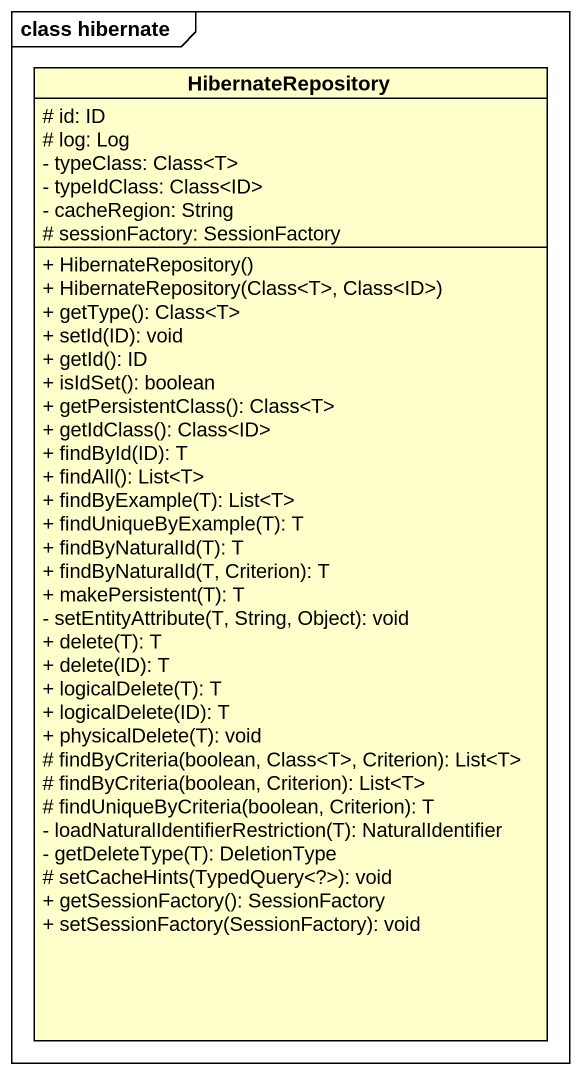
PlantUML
@startuml
mainframe class hibernate
hide circle
hide empty members
skinparam classAttributeIconSize 0
class HibernateRepository {
  # id: ID
  # log: Log
  - typeClass: Class<T>
  - typeIdClass: Class<ID>
  - cacheRegion: String
  # sessionFactory: SessionFactory
  + HibernateRepository()
  + HibernateRepository(Class<T>, Class<ID>)
  + getType(): Class<T>
  + setId(ID): void
  + getId(): ID
  + isIdSet(): boolean
  + getPersistentClass(): Class<T>
  + getIdClass(): Class<ID>
  + findById(ID): T
  + findAll(): List<T>
  + findByExample(T): List<T>
  + findUniqueByExample(T): T
  + findByNaturalId(T): T
  + findByNaturalId(T, Criterion): T
  + makePersistent(T): T
  - setEntityAttribute(T, String, Object): void
  + delete(T): T
  + delete(ID): T
  + logicalDelete(T): T
  + logicalDelete(ID): T
  + physicalDelete(T): void
  # findByCriteria(boolean, Class<T>, Criterion): List<T>
  # findByCriteria(boolean, Criterion): List<T>
  # findUniqueByCriteria(boolean, Criterion): T
  - loadNaturalIdentifierRestriction(T): NaturalIdentifier
  - getDeleteType(T): DeletionType
  # setCacheHints(TypedQuery<?>): void
  + getSessionFactory(): SessionFactory
  + setSessionFactory(SessionFactory): void
}
@enduml
